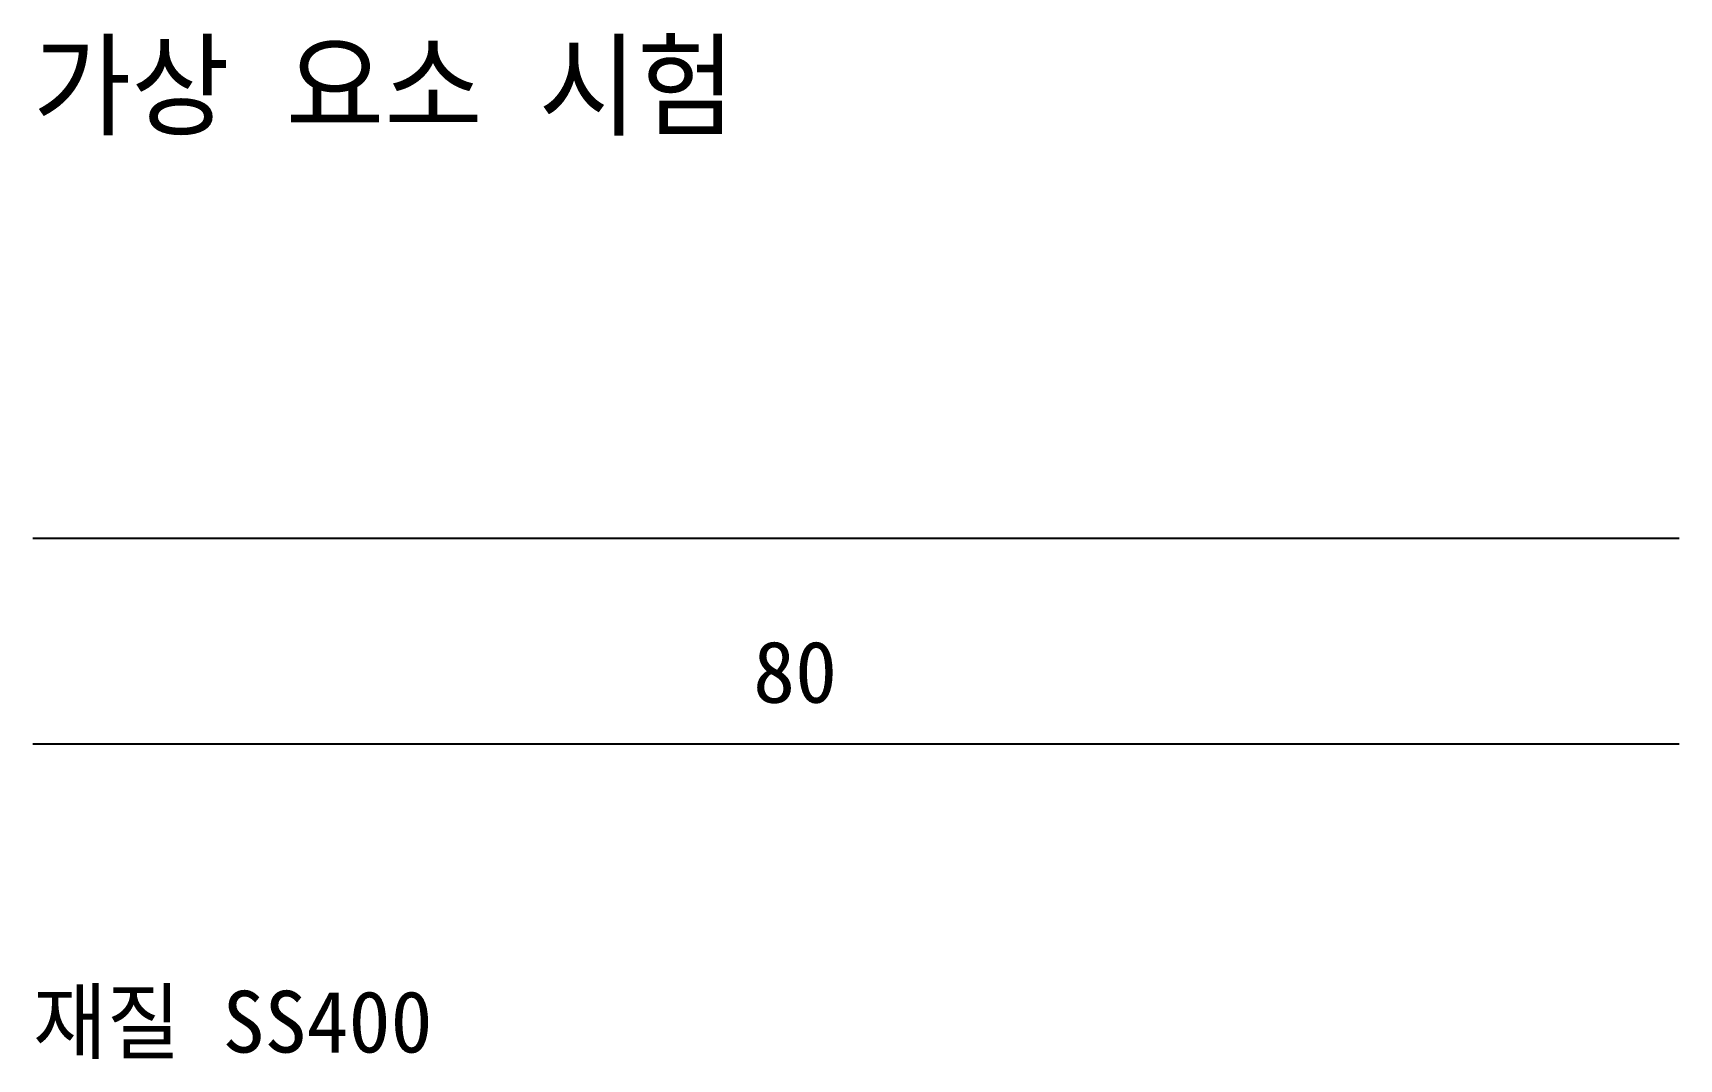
# Model space of a CAD drawing. Header units: millimetres. Extents: x 0 to 80, y -25.3 to 24.6.
import ezdxf

# ---------------------------------------------------------------- set-up
doc = ezdxf.new("R2010")
doc.units = ezdxf.units.MM
doc.dimstyles.get("Standard").update_dxf_attribs({"dimtxt": 0.18, "dimasz": 0.18, "dimexe": 0.18, "dimexo": 0.0625, "dimgap": 0.09, "dimtad": 0, "dimtih": 1, "dimtoh": 1, "dimdec": 4, "dimzin": 0, "dimdsep": 46, "dimcen": 0.09, "dimadec": 0, "dimazin": 0, "dimtfac": 1, "dimtdec": 4, "dimtofl": 0, "dimtmove": 0, "dimatfit": 3, "dimfxl": 1, "dimtolj": 1, "dimtzin": 0, "dimarcsym": 0})

# ---------------------------------------------------------------- blocks, each defined once
blk = doc.blocks.new('*D1')
blk.add_line((0, -10), (80, -10))
blk.add_text('80', height=3).set_placement((35, -8))
blk = doc.blocks.new('MATERIAL_NOTE')
blk.add_text('재질 SS400', height=3).set_placement((0, 0))

msp = doc.modelspace()

# ---------------------------------------------------------------- linework, layer by layer
msp.add_line((0, 0), (80, 0))

# ---------------------------------------------------------------- block references
msp.add_blockref('MATERIAL_NOTE', (0, -25))

# ---------------------------------------------------------------- texts
msp.add_text('가상 요소 시험', height=4).set_placement((0, 20))

# ---------------------------------------------------------------- dimensions: what is measured, and where the dimension line sits
dim = msp.add_linear_dim(base=(80, -10), p1=(0, 0), p2=(80, 0), dimstyle='Standard')
dim.commit()
dim.dimension.update_dxf_attribs({"geometry": '*D1', "text_midpoint": (40, -8)})

doc.saveas('drawing.dxf')
